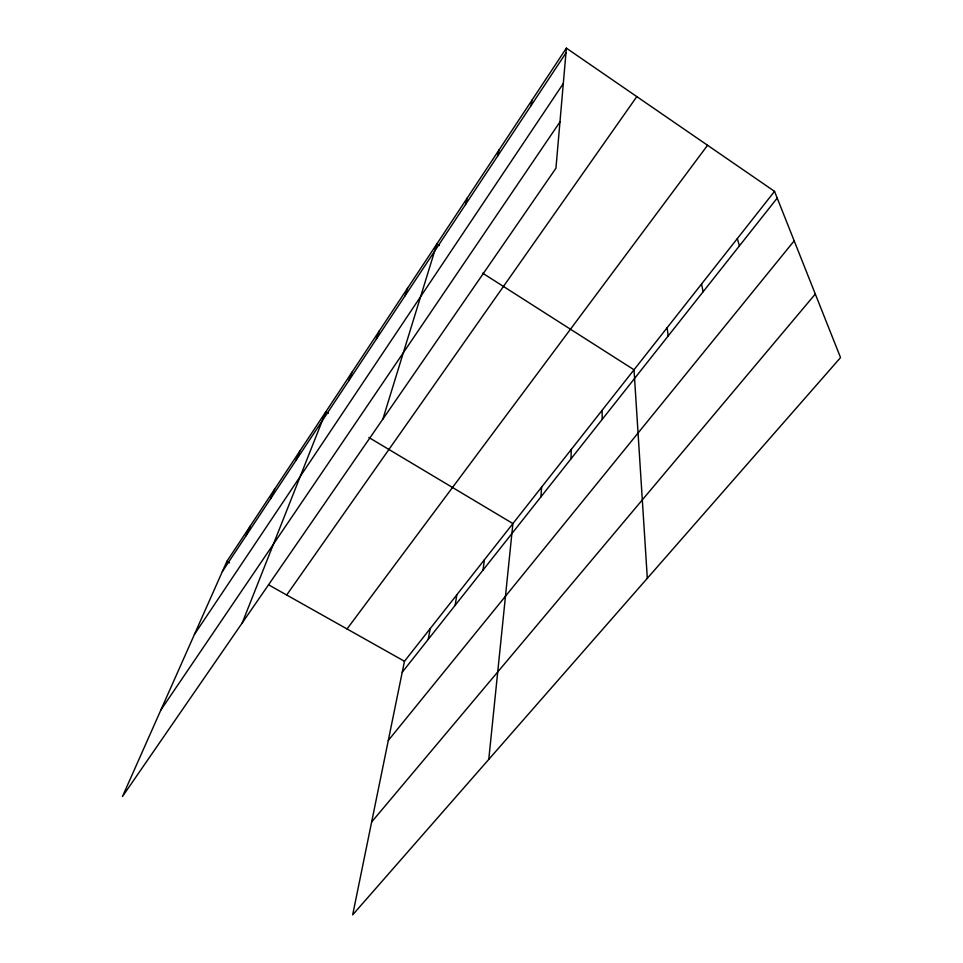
<?xml version="1.0" encoding="UTF-8"?>
<svg xmlns="http://www.w3.org/2000/svg" width="963" height="963" viewBox="0 0 963 963"><rect width="100%" height="100%" fill="white"/><g stroke="black" fill="none" stroke-linecap="round" stroke-linejoin="round"><path stroke-width="1.44" d="M570.999 458.833L571.288 449.42M540.917 496.884L541.591 487.146M566.376 48.15L555.94 168.236L122.457 796.533L226.871 561.369L566.376 48.15L774.529 191.348L840.543 357.586L352.675 914.85L404.472 661.268L774.529 191.348M488.771 759.398L512.906 523.571L368.841 437.479M483.017 570.096L484.377 559.792M455.15 605.33L456.823 594.785M531.095 105.581L532.021 100.092M428.234 639.36L430.208 628.586M497.63 156.066L499.027 149.951M465.514 204.553L467.332 197.872M382.877 419.074L436.853 243.94L439.345 245.529M404.942 295.954L407.53 288.274M376.364 339.084L379.29 330.971M348.835 380.626L352.073 372.103M242.231 622.929L325.831 411.779L328.371 413.296M295.954 460.446L299.746 451.202M270.555 498.786L274.599 489.228M246.047 535.765L250.32 525.93M222.393 571.48L565.955 52.953M194.454 634.388L563.295 83.552M160.893 709.96L559.96 121.928M286.673 595.014L636.82 96.613M347.053 628.959L707.564 145.281M402.233 672.246L777.201 198.089M388.294 740.463L794.186 240.834M371.646 821.993L815.312 294.028M226.871 561.369L229.483 562.837M268.569 584.818L404.472 661.268M482.607 273.143L634.015 369.78L647.317 578.306M737.333 238.583L739.415 245.878M701.558 284.001L703.098 291.801M667.142 327.709L668.178 335.955M602.08 410.334L602.2 419.387"/></g></svg>
